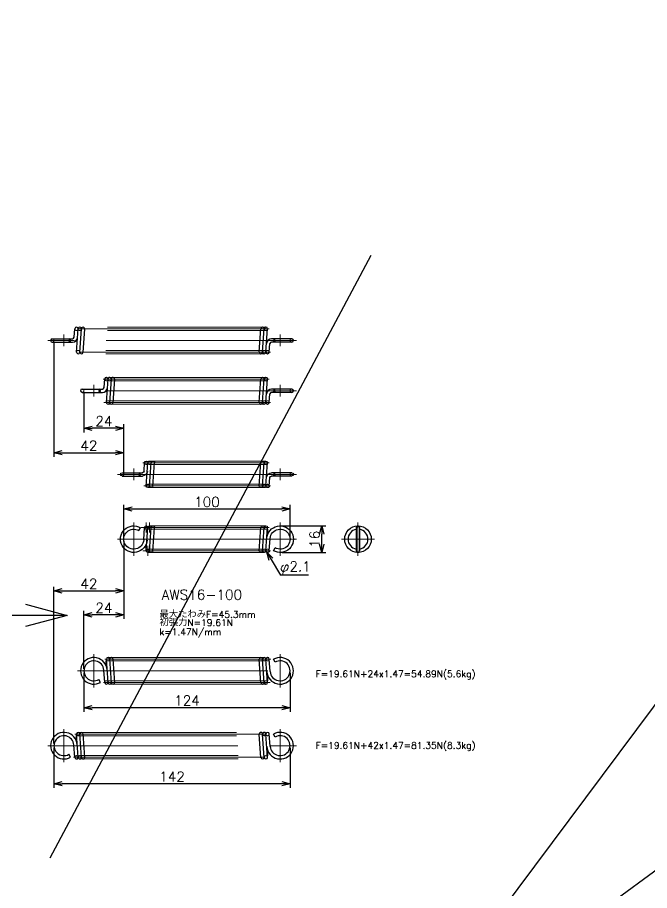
# Model space of a CAD drawing. Header units: millimetres. Extents: x -16130 to 36813, y -8099 to 27484.
# Drawn here: x 10906 to 11286, y 22394 to 22919 of the extents above; entities that cross this region are included whole.
import ezdxf

# ---------------------------------------------------------------- set-up
doc = ezdxf.new("R2010")
doc.units = ezdxf.units.MM
doc.header["$LTSCALE"] = 6
doc.header["$PDMODE"] = 99
doc.header["$PDSIZE"] = 1
for name, pattern in [('CENTER2', [28.575, 19.05, -3.175, 3.175, -3.175]), ('HIDDEN', [9.525, 6.35, -3.175]), ('PHANTOM2', [31.75, 15.875, -3.175, 3.175, -3.175, 3.175, -3.175])]:
    doc.linetypes.add(name, pattern=pattern)
for name, color, linetype, lineweight in [('04_HIDDEN', 2, 'HIDDEN', 13), ('05_CENTER', 4, 'CENTER2', 13), ('06_PHANTOM', 2, 'PHANTOM2', 13), ('08_DIM', 3, 'Continuous', 13)]:
    doc.layers.add(name, color=color, linetype=linetype, lineweight=lineweight)
doc.styles.add('KSS_TXT', font='txt.shx', dxfattribs={"bigfont": 'extfont2.shx'})
doc.dimstyles.new('KSS_DIM', dxfattribs={"dimtxt": 3, "dimasz": 2.5, "dimexe": 1.25, "dimexo": 0.625, "dimtad": 1, "dimdsep": 46, "dimtxsty": 'KSS_TXT', "dimblk": 'OPEN30', "dimcen": 0, "dimazin": 2, "dimtfac": 0.75, "dimtmove": 0, "dimatfit": 3, "dimldrblk": 'OPEN30', "dimfxl": 1, "dimtolj": 1, "dimarcsym": 0})
doc.dimstyles.new('KSS_DIM$3', dxfattribs={"dimtxt": 3, "dimasz": 2.5, "dimexe": 1.25, "dimexo": 0.625, "dimtad": 1, "dimtih": 1, "dimtoh": 1, "dimdsep": 46, "dimtxsty": 'KSS_TXT', "dimblk": 'OPEN30', "dimcen": 0, "dimazin": 2, "dimtfac": 0.75, "dimtofl": 0, "dimtmove": 0, "dimatfit": 3, "dimldrblk": 'OPEN30', "dimfxl": 1, "dimtolj": 1, "dimarcsym": 0})

# ---------------------------------------------------------------- blocks, each defined once
blk = doc.blocks.new('_Open30')
at = {"color": 0, "linetype": 'ByBlock', "lineweight": -2}
for p, q in [((-1, 0.268), (0, 0)), ((0, 0), (-1, -0.268)), ((0, 0), (-1, 0))]:
    blk.add_line(p, q, dxfattribs=at)
blk = doc.blocks.new('*D2787')
at = {"layer": '08_DIM', "color": 0, "lineweight": -2, "transparency": 16777216}
for p, q in [((10969.65, 22606.54), (10969.65, 22625.96)), ((10974.65, 22623.46), (11064.65, 22623.46)), ((11069.65, 22606.54), (11069.65, 22625.96))]:
    blk.add_line(p, q, dxfattribs=at)
at = {"layer": 'Defpoints', "color": 0, "transparency": 16777216}
for p in [(11069.65, 22623.46), (10969.65, 22605.29), (11069.65, 22605.29)]:
    blk.add_point(p, dxfattribs=at)
at = {"layer": '08_DIM', "color": 0, "lineweight": -2, "transparency": 16777216, "xscale": 5, "yscale": 5, "zscale": 5, "rotation": 180}
blk.add_blockref('_Open30', (10969.65, 22623.46), dxfattribs=at)
at = {"layer": '08_DIM', "color": 0, "lineweight": -2, "transparency": 16777216, "xscale": 5, "yscale": 5, "zscale": 5}
blk.add_blockref('_Open30', (11069.65, 22623.46), dxfattribs=at)
at = {"layer": '08_DIM', "color": 0, "transparency": 16777216, "insert": (11019.65, 22627.71), "char_height": 6, "attachment_point": 5, "style": 'KSS_TXT'}
blk.add_mtext('\\A1;100', dxfattribs=at)
blk = doc.blocks.new('*D2788')
at = {"layer": '08_DIM', "color": 0, "lineweight": -2, "transparency": 16777216}
for p in [(11058.18, 22593.13), (11080.62, 22583.65)]:
    blk.add_line(p, (11063.77, 22583.65), dxfattribs=at)
at = {"layer": 'Defpoints', "color": 0, "transparency": 16777216}
for p in [(11054.62, 22599.15), (11055.64, 22597.43)]:
    blk.add_point(p, dxfattribs=at)
at = {"layer": '08_DIM', "color": 0, "lineweight": -2, "transparency": 16777216, "xscale": 5, "yscale": 5, "zscale": 5, "rotation": 120.5459170473373}
blk.add_blockref('_Open30', (11055.64, 22597.43), dxfattribs=at)
at = {"layer": '08_DIM', "color": 0, "transparency": 16777216, "insert": (11072.82, 22587.9), "char_height": 6, "attachment_point": 5, "style": 'KSS_TXT'}
blk.add_mtext('\\A1;φ2.1', dxfattribs=at)
blk = doc.blocks.new('*D2789')
at = {"layer": '08_DIM', "color": 0, "lineweight": -2, "transparency": 16777216}
for p, q in [((11064.9, 22613.29), (11091.13, 22613.29)), ((11088.63, 22602.29), (11088.63, 22608.29)), ((11064.9, 22597.29), (11091.13, 22597.29))]:
    blk.add_line(p, q, dxfattribs=at)
at = {"layer": 'Defpoints', "color": 0, "transparency": 16777216}
for p in [(11063.65, 22613.29), (11088.63, 22613.29), (11063.65, 22597.29)]:
    blk.add_point(p, dxfattribs=at)
at = {"layer": '08_DIM', "color": 0, "lineweight": -2, "transparency": 16777216, "xscale": 5, "yscale": 5, "zscale": 5}
for p, rotation in [((11088.63, 22613.29), 90), ((11088.63, 22597.29), 270)]:
    blk.add_blockref('_Open30', p, dxfattribs=dict(at, rotation=rotation))
at = {"layer": '08_DIM', "color": 0, "transparency": 16777216, "insert": (11084.38, 22605.29), "char_height": 6, "attachment_point": 5, "rotation": 90, "style": 'KSS_TXT'}
blk.add_mtext('\\A1;16', dxfattribs=at)
blk = doc.blocks.new('AWS16-100a_1_1')
at = {"color": 0}
for p, q in [((13.26, 3.37), (13.52, 7)), ((14.52, -6.93), (13.52, 7.03)), ((16.52, -6.93), (15.52, 7.07)), ((18.52, -6.93), (17.52, 7.07)), ((82.49, -7.21), (81.48, 6.93)), ((84.49, -7.21), (83.48, 6.93)), ((86.48, -7.07), (85.48, 6.93)), ((88.02, -0.43), (87.48, 7.07)), ((91, 5.2), (90, 6.93)), ((12.52, -7.07), (11.98, 0.43)), ((10, -6.93), (9, -5.2)), ((86.48, -7.07), (86.74, -3.37)), ((9.5, -6.06), (9.5, -6.06)), ((9.75, -6.5), (9.75, -6.5))]:
    blk.add_line(p, q, dxfattribs=at)
for centre, radius, start, end in [((6, 0), 8, 4.0856, 300), ((6, 0), 6, 4.0856, 300), ((14.52, 7), 1, 355.9144, 175.9144), ((16.52, 7), 1, 355.9144, 175.9144), ((82.48, 7), 1, 0, 184.0856), ((84.48, 7), 1, 0, 184.0856), ((86.48, 7), 1, 4.0856, 184.0856), ((94, 0), 8, 184.0856, 120), ((94, 0), 6, 184.0856, 120), ((13.52, -7), 1, 184.0856, 4.0856), ((15.52, -7), 1, 184.0856, 4.0856), ((17.52, -7), 1, 184.0856, 4.0856), ((83.48, -7), 1, 175.9144, 355.9144), ((85.48, -7), 1, 175.9144, 355.9144)]:
    blk.add_arc(centre, radius, start, end, dxfattribs=at)
at = {"layer": '04_HIDDEN', "color": 0}
for centre, start, end in [((14.52, 7), 175.9144, 355.9144), ((84.48, 7), 180, 4.0856), ((86.48, 7), 184.0856, 4.0856), ((13.52, -7), 4.0856, 184.0856), ((15.52, -7), 4.0856, 184.0856), ((85.48, -7), 355.9144, 175.9144)]:
    blk.add_arc(centre, 1, start, end, dxfattribs=at)
at = {"layer": '05_CENTER', "color": 0}
for p, q in [((6, 10), (6, -10)), ((12.52, 7), (88.48, 7)), ((94, 10), (94, -10)), ((-3.75, 0), (103.75, 0)), ((11.83, -7), (88, -7))]:
    blk.add_line(p, q, dxfattribs=at)
at = {"layer": '05_CENTER'}
for p, q in [((81.48, 7), (87.48, 7)), ((83.48, 7), (89.48, 7)), ((84.48, 10), (84.48, 4)), ((86.48, 10), (86.48, 4)), ((85.48, -4), (85.48, -10)), ((82.48, -7), (88.48, -7))]:
    blk.add_line(p, q, dxfattribs=at)
at = {"layer": '06_PHANTOM', "color": 0}
for p, q in [((14.52, 8), (84.48, 8)), ((14.52, 6), (84.48, 6)), ((15.52, -6), (85.48, -6)), ((15.52, -8), (85.48, -8))]:
    blk.add_line(p, q, dxfattribs=at)
blk = doc.blocks.new('AWS16-100b_1_1')
at = {"color": 0}
for p, q in [((14.52, -6.93), (13.52, 7.03)), ((16.52, -6.93), (15.52, 7.07)), ((18.52, -6.93), (17.52, 7.07)), ((82.49, -7.21), (81.48, 6.93)), ((84.49, -7.21), (83.48, 6.93)), ((86.48, -7.07), (85.48, 6.93)), ((87.85, 1.93), (87.48, 7.07)), ((-1, 1), (11.16, 1)), ((101, 1), (88.84, 1)), ((-1, -1), (11.16, -1)), ((12.52, -7.07), (12.15, -1.93)), ((101, -1), (88.84, -1))]:
    blk.add_line(p, q, dxfattribs=at)
for centre, radius, start, end in [((14.52, 7), 1, 355.9144, 175.9144), ((16.52, 7), 1, 355.9144, 175.9144), ((82.48, 7), 1, 0, 184.0856), ((84.48, 7), 1, 0, 184.0856), ((86.48, 7), 1, 4.0856, 184.0856), ((-1, 0), 1, 85.9144, 265.9144), ((11.16, -2), 3, 4.0856, 90), ((88.84, 2), 3, 184.0856, 270), ((88.84, 2), 1, 184.0856, 270), ((101, 0), 1, 265.9144, 85.9144), ((11.16, -2), 1, 4.0856, 90), ((13.52, -7), 1, 184.0856, 4.0856), ((15.52, -7), 1, 184.0856, 4.0856), ((17.52, -7), 1, 184.0856, 4.0856), ((83.48, -7), 1, 175.9144, 355.9144), ((85.48, -7), 1, 175.9144, 355.9144)]:
    blk.add_arc(centre, radius, start, end, dxfattribs=at)
for centre, major_axis in [((9.5, 0), (0, 1)), ((90.5, 0), (0, -1))]:
    blk.add_ellipse(centre, major_axis=major_axis, ratio=0.5, dxfattribs=at)
at = {"layer": '04_HIDDEN', "color": 0}
for centre, start, end in [((14.52, 7), 175.9144, 355.9144), ((84.48, 7), 180, 4.0856), ((86.48, 7), 184.0856, 4.0856), ((-1, 0), 265.9144, 85.9144), ((101, 0), 85.9144, 265.9144), ((13.52, -7), 4.0856, 184.0856), ((15.52, -7), 4.0856, 184.0856), ((85.48, -7), 355.9144, 175.9144)]:
    blk.add_arc(centre, 1, start, end, dxfattribs=at)
at = {"layer": '05_CENTER', "color": 0}
for p, q in [((12.52, 7), (88.48, 7)), ((-3.75, 0), (103.75, 0)), ((6, 3.54), (6, -3.54)), ((94, -3.54), (94, 3.54)), ((11.83, -7), (88, -7))]:
    blk.add_line(p, q, dxfattribs=at)
at = {"layer": '06_PHANTOM', "color": 0}
for p, q in [((14.52, 8), (84.48, 8)), ((14.52, 6), (84.48, 6)), ((15.52, -6), (85.48, -6)), ((15.52, -8), (85.48, -8))]:
    blk.add_line(p, q, dxfattribs=at)
blk = doc.blocks.new('AWS16-100c_1_1')
at = {"color": 0}
for p, q in [((-1, 7), (-1, -7)), ((1, 7), (1, -7))]:
    blk.add_line(p, q, dxfattribs=at)
blk.add_circle((0, 0), 8, dxfattribs=at)
for centre, radius, start, end in [((0, 0), 6, 99.5941, 260.4059), ((0, 7), 1, 0, 180), ((0, 0), 6, 279.5941, 80.4059), ((0, -7), 1, 180, 0)]:
    blk.add_arc(centre, radius, start, end, dxfattribs=at)
at = {"layer": '05_CENTER', "color": 0}
for p, q in [((0, 10), (0, -10)), ((-10, 0), (10, 0))]:
    blk.add_line(p, q, dxfattribs=at)
blk = doc.blocks.new('AWS16-100d_1_1')
at = {"color": 0}
for p, q in [((-110.74, 3.37), (-110.48, 7)), ((-109.48, -6.93), (-110.48, 7.03)), ((-107.48, -6.93), (-108.48, 7.07)), ((-105.48, -6.93), (-106.48, 7.07)), ((-17.51, -7.21), (-18.52, 6.93)), ((-15.51, -7.21), (-16.52, 6.93)), ((-13.52, -7.07), (-14.52, 6.93)), ((-11.98, -0.43), (-12.52, 7.07)), ((-9, 5.2), (-10, 6.93)), ((-111.48, -7.07), (-112.02, 0.43)), ((-114, -6.93), (-115, -5.2)), ((-13.52, -7.07), (-13.26, -3.37)), ((-114.5, -6.06), (-114.5, -6.06)), ((-114.25, -6.5), (-114.25, -6.5))]:
    blk.add_line(p, q, dxfattribs=at)
for centre, radius, start, end in [((-118, 0), 8, 4.0856, 300), ((-118, 0), 6, 4.0856, 300), ((-109.48, 7), 1, 355.9144, 175.9144), ((-107.48, 7), 1, 355.9144, 175.9144), ((-17.52, 7), 1, 0, 184.0856), ((-15.52, 7), 1, 0, 184.0856), ((-13.52, 7), 1, 4.0856, 184.0856), ((-6, 0), 8, 184.0856, 120), ((-6, 0), 6, 184.0856, 120), ((-110.48, -7), 1, 184.0856, 4.0856), ((-108.48, -7), 1, 184.0856, 4.0856), ((-106.48, -7), 1, 184.0856, 4.0856), ((-16.52, -7), 1, 175.9144, 355.9144), ((-14.52, -7), 1, 175.9144, 355.9144)]:
    blk.add_arc(centre, radius, start, end, dxfattribs=at)
at = {"layer": '04_HIDDEN', "color": 0}
for centre, start, end in [((-109.48, 7), 175.9144, 355.9144), ((-15.52, 7), 180, 4.0856), ((-13.52, 7), 184.0856, 4.0856), ((-110.48, -7), 4.0856, 184.0856), ((-108.48, -7), 4.0856, 184.0856), ((-14.52, -7), 355.9144, 175.9144)]:
    blk.add_arc(centre, 1, start, end, dxfattribs=at)
at = {"layer": '05_CENTER', "color": 0}
for p, q in [((-118, 10), (-118, -10)), ((-111.48, 7), (-11.52, 7)), ((-6, 10), (-6, -10)), ((-127.75, 0), (3.75, 0)), ((-112.17, -7), (-12, -7))]:
    blk.add_line(p, q, dxfattribs=at)
at = {"layer": '06_PHANTOM', "color": 0}
for p, q in [((-109.48, 8), (-15.52, 8)), ((-109.48, 6), (-15.52, 6)), ((-108.48, -6), (-14.52, -6)), ((-108.48, -8), (-14.52, -8))]:
    blk.add_line(p, q, dxfattribs=at)
blk = doc.blocks.new('AWS16-100e_1_1')
at = {"color": 0}
for p, q in [((-128.74, 3.37), (-128.48, 7)), ((-127.48, -6.93), (-128.48, 7.03)), ((-125.48, -6.93), (-126.48, 7.07)), ((-123.48, -6.93), (-124.48, 7.07)), ((-17.51, -7.21), (-18.52, 6.93)), ((-15.51, -7.21), (-16.52, 6.93)), ((-13.52, -7.07), (-14.52, 6.93)), ((-11.98, -0.43), (-12.52, 7.07)), ((-9, 5.2), (-10, 6.93)), ((-129.48, -7.07), (-130.02, 0.43)), ((-132, -6.93), (-133, -5.2)), ((-13.52, -7.07), (-13.26, -3.37)), ((-132.5, -6.06), (-132.5, -6.06)), ((-132.25, -6.5), (-132.25, -6.5))]:
    blk.add_line(p, q, dxfattribs=at)
for centre, radius, start, end in [((-136, 0), 8, 4.0856, 300), ((-136, 0), 6, 4.0856, 300), ((-127.48, 7), 1, 355.9144, 175.9144), ((-125.48, 7), 1, 355.9144, 175.9144), ((-17.52, 7), 1, 0, 184.0856), ((-15.52, 7), 1, 0, 184.0856), ((-13.52, 7), 1, 4.0856, 184.0856), ((-6, 0), 8, 184.0856, 120), ((-6, 0), 6, 184.0856, 120), ((-128.48, -7), 1, 184.0856, 4.0856), ((-126.48, -7), 1, 184.0856, 4.0856), ((-124.48, -7), 1, 184.0856, 4.0856), ((-16.52, -7), 1, 175.9144, 355.9144), ((-14.52, -7), 1, 175.9144, 355.9144)]:
    blk.add_arc(centre, radius, start, end, dxfattribs=at)
at = {"layer": '04_HIDDEN', "color": 0}
for centre, start, end in [((-127.48, 7), 175.9144, 355.9144), ((-15.52, 7), 180, 4.0856), ((-13.52, 7), 184.0856, 4.0856), ((-128.48, -7), 4.0856, 184.0856), ((-126.48, -7), 4.0856, 184.0856), ((-14.52, -7), 355.9144, 175.9144)]:
    blk.add_arc(centre, 1, start, end, dxfattribs=at)
at = {"layer": '05_CENTER', "color": 0}
for p, q in [((-136, 10), (-136, -10)), ((-129.48, 7), (-11.52, 7)), ((-6, 10), (-6, -10)), ((-145.75, 0), (3.75, 0)), ((-130.17, -7), (-12, -7))]:
    blk.add_line(p, q, dxfattribs=at)
at = {"layer": '06_PHANTOM', "color": 0}
for p, q in [((-127.48, 8), (-15.52, 8)), ((-127.48, 6), (-15.52, 6)), ((-126.48, -6), (-14.52, -6)), ((-126.48, -8), (-14.52, -8))]:
    blk.add_line(p, q, dxfattribs=at)
blk = doc.blocks.new('*D2790')
at = {"layer": '08_DIM', "color": 0, "lineweight": -2, "transparency": 16777216}
for p, q in [((10945.65, 22524.86), (10945.65, 22501.43)), ((11069.65, 22524.86), (11069.65, 22501.43)), ((11064.65, 22503.93), (10950.65, 22503.93))]:
    blk.add_line(p, q, dxfattribs=at)
at = {"layer": 'Defpoints', "color": 0, "transparency": 16777216}
for p in [(10945.65, 22526.11), (11069.65, 22526.11), (10945.65, 22503.93)]:
    blk.add_point(p, dxfattribs=at)
at = {"layer": '08_DIM', "color": 0, "lineweight": -2, "transparency": 16777216, "xscale": 5, "yscale": 5, "zscale": 5, "rotation": 180}
blk.add_blockref('_Open30', (10945.65, 22503.93), dxfattribs=at)
at = {"layer": '08_DIM', "color": 0, "lineweight": -2, "transparency": 16777216, "xscale": 5, "yscale": 5, "zscale": 5}
blk.add_blockref('_Open30', (11069.65, 22503.93), dxfattribs=at)
at = {"layer": '08_DIM', "color": 0, "transparency": 16777216, "insert": (11007.65, 22508.18), "char_height": 6, "attachment_point": 5, "style": 'KSS_TXT'}
blk.add_mtext('\\A1;124', dxfattribs=at)
blk = doc.blocks.new('*D2791')
at = {"layer": '08_DIM', "color": 0, "lineweight": -2, "transparency": 16777216}
for p, q in [((10927.65, 22479.82), (10927.65, 22455.69)), ((11069.65, 22479.82), (11069.65, 22455.69)), ((11064.65, 22458.19), (10932.65, 22458.19))]:
    blk.add_line(p, q, dxfattribs=at)
at = {"layer": 'Defpoints', "color": 0, "transparency": 16777216}
for p in [(10927.65, 22481.07), (11069.65, 22481.07), (10927.65, 22458.19)]:
    blk.add_point(p, dxfattribs=at)
at = {"layer": '08_DIM', "color": 0, "lineweight": -2, "transparency": 16777216, "xscale": 5, "yscale": 5, "zscale": 5, "rotation": 180}
blk.add_blockref('_Open30', (10927.65, 22458.19), dxfattribs=at)
at = {"layer": '08_DIM', "color": 0, "lineweight": -2, "transparency": 16777216, "xscale": 5, "yscale": 5, "zscale": 5}
blk.add_blockref('_Open30', (11069.65, 22458.19), dxfattribs=at)
at = {"layer": '08_DIM', "color": 0, "transparency": 16777216, "insert": (10998.65, 22462.44), "char_height": 6, "attachment_point": 5, "style": 'KSS_TXT'}
blk.add_mtext('\\A1;142', dxfattribs=at)
blk = doc.blocks.new('*D2792')
at = {"layer": '08_DIM', "color": 0, "lineweight": -2, "transparency": 16777216}
for p, q in [((10969.65, 22604.04), (10969.65, 22557.29)), ((10945.65, 22527.36), (10945.65, 22562.29)), ((10964.65, 22559.79), (10950.65, 22559.79))]:
    blk.add_line(p, q, dxfattribs=at)
at = {"layer": 'Defpoints', "color": 0, "transparency": 16777216}
for p in [(10969.65, 22605.29), (10945.65, 22559.79), (10945.65, 22526.11)]:
    blk.add_point(p, dxfattribs=at)
at = {"layer": '08_DIM', "color": 0, "lineweight": -2, "transparency": 16777216, "xscale": 5, "yscale": 5, "zscale": 5, "rotation": 180}
blk.add_blockref('_Open30', (10945.65, 22559.79), dxfattribs=at)
at = {"layer": '08_DIM', "color": 0, "lineweight": -2, "transparency": 16777216, "xscale": 5, "yscale": 5, "zscale": 5}
blk.add_blockref('_Open30', (10969.65, 22559.79), dxfattribs=at)
at = {"layer": '08_DIM', "color": 0, "transparency": 16777216, "insert": (10957.65, 22564.04), "char_height": 6, "attachment_point": 5, "style": 'KSS_TXT'}
blk.add_mtext('\\A1;24', dxfattribs=at)
blk = doc.blocks.new('*D2793')
at = {"layer": '08_DIM', "color": 0, "lineweight": -2, "transparency": 16777216}
for p, q in [((10969.65, 22604.04), (10969.65, 22571.71)), ((10927.65, 22482.32), (10927.65, 22576.71)), ((10932.65, 22574.21), (10964.65, 22574.21))]:
    blk.add_line(p, q, dxfattribs=at)
at = {"layer": 'Defpoints', "color": 0, "transparency": 16777216}
for p in [(10969.65, 22605.29), (10969.65, 22574.21), (10927.65, 22481.07)]:
    blk.add_point(p, dxfattribs=at)
at = {"layer": '08_DIM', "color": 0, "lineweight": -2, "transparency": 16777216, "xscale": 5, "yscale": 5, "zscale": 5, "rotation": 180}
blk.add_blockref('_Open30', (10927.65, 22574.21), dxfattribs=at)
at = {"layer": '08_DIM', "color": 0, "lineweight": -2, "transparency": 16777216, "xscale": 5, "yscale": 5, "zscale": 5}
blk.add_blockref('_Open30', (10969.65, 22574.21), dxfattribs=at)
at = {"layer": '08_DIM', "color": 0, "transparency": 16777216, "insert": (10948.65, 22578.46), "char_height": 6, "attachment_point": 5, "style": 'KSS_TXT'}
blk.add_mtext('\\A1;42', dxfattribs=at)
blk = doc.blocks.new('AWS16-100f_1_1')
at = {"color": 0}
for p, q in [((-111.85, 1.93), (-111.48, 7.07)), ((-110.48, -7.07), (-109.48, 6.93)), ((-108.49, -7.21), (-107.48, 6.93)), ((-106.49, -7.21), (-105.48, 6.93)), ((-18.52, -6.93), (-17.52, 7.07)), ((-16.52, -6.93), (-15.52, 7.07)), ((-14.52, -6.93), (-13.52, 7.03)), ((-125, 1), (-112.84, 1)), ((1, 1), (-11.16, 1)), ((-125, -1), (-112.84, -1)), ((-12.52, -7.07), (-12.15, -1.93)), ((1, -1), (-11.16, -1))]:
    blk.add_line(p, q, dxfattribs=at)
for centre, radius, start, end in [((-110.48, 7), 1, 355.9144, 175.9144), ((-108.48, 7), 1, 355.9144, 180), ((-106.48, 7), 1, 355.9144, 180), ((-16.52, 7), 1, 4.0856, 184.0856), ((-14.52, 7), 1, 4.0856, 184.0856), ((-125, 0), 1, 94.0856, 274.0856), ((-112.84, 2), 1, 270, 355.9144), ((-112.84, 2), 3, 270, 355.9144), ((-11.16, -2), 3, 90, 175.9144), ((1, 0), 1, 274.0856, 94.0856), ((-11.16, -2), 1, 90, 175.9144), ((-109.48, -7), 1, 184.0856, 4.0856), ((-107.48, -7), 1, 184.0856, 4.0856), ((-17.52, -7), 1, 175.9144, 355.9144), ((-15.52, -7), 1, 175.9144, 355.9144), ((-13.52, -7), 1, 175.9144, 355.9144)]:
    blk.add_arc(centre, radius, start, end, dxfattribs=at)
at = {"color": 0, "extrusion": (0, 0, -1)}
blk.add_ellipse((-114.5, 0), major_axis=(0, 1), ratio=0.5, start_param=3.141593, end_param=9.424778, dxfattribs=at)
blk.add_ellipse((-9.5, 0), major_axis=(0, 1), ratio=0.5, dxfattribs=at)
at = {"layer": '04_HIDDEN', "color": 0}
for centre, start, end in [((-110.48, 7), 175.9144, 355.9144), ((-108.48, 7), 175.9144, 0), ((-14.52, 7), 184.0856, 4.0856), ((-125, 0), 274.0856, 94.0856), ((1, 0), 94.0856, 274.0856), ((-109.48, -7), 4.0856, 184.0856), ((-15.52, -7), 355.9144, 175.9144), ((-13.52, -7), 355.9144, 175.9144)]:
    blk.add_arc(centre, 1, start, end, dxfattribs=at)
at = {"layer": '05_CENTER', "color": 0}
for p, q in [((-12.52, 7), (-112.48, 7)), ((3.75, 0), (-127.75, 0)), ((-118, -3.54), (-118, 3.54)), ((-6, 3.54), (-6, -3.54)), ((-11.83, -7), (-112, -7))]:
    blk.add_line(p, q, dxfattribs=at)
at = {"layer": '06_PHANTOM', "color": 0}
for p, q in [((-14.52, 8), (-108.48, 8)), ((-14.52, 6), (-108.48, 6)), ((-15.52, -6), (-109.48, -6)), ((-15.52, -8), (-109.48, -8))]:
    blk.add_line(p, q, dxfattribs=at)
blk = doc.blocks.new('AWS16-100g_1_1')
at = {"color": 0}
for p, q in [((-129.85, 1.93), (-129.48, 7.07)), ((-128.48, -7.07), (-127.48, 6.93)), ((-126.49, -7.21), (-125.48, 6.93)), ((-124.49, -7.21), (-123.48, 6.93)), ((-18.52, -6.93), (-17.52, 7.07)), ((-16.52, -6.93), (-15.52, 7.07)), ((-14.52, -6.93), (-13.52, 7.03)), ((-143, 1), (-130.84, 1)), ((1, 1), (-11.16, 1)), ((-143, -1), (-130.84, -1)), ((-12.52, -7.07), (-12.15, -1.93)), ((1, -1), (-11.16, -1))]:
    blk.add_line(p, q, dxfattribs=at)
for centre, radius, start, end in [((-128.48, 7), 1, 355.9144, 175.9144), ((-126.48, 7), 1, 355.9144, 180), ((-124.48, 7), 1, 355.9144, 180), ((-16.52, 7), 1, 4.0856, 184.0856), ((-14.52, 7), 1, 4.0856, 184.0856), ((-143, 0), 1, 94.0856, 274.0856), ((-130.84, 2), 1, 270, 355.9144), ((-130.84, 2), 3, 270, 355.9144), ((-11.16, -2), 3, 90, 175.9144), ((1, 0), 1, 274.0856, 94.0856), ((-11.16, -2), 1, 90, 175.9144), ((-127.48, -7), 1, 184.0856, 4.0856), ((-125.48, -7), 1, 184.0856, 4.0856), ((-17.52, -7), 1, 175.9144, 355.9144), ((-15.52, -7), 1, 175.9144, 355.9144), ((-13.52, -7), 1, 175.9144, 355.9144)]:
    blk.add_arc(centre, radius, start, end, dxfattribs=at)
at = {"color": 0, "extrusion": (0, 0, -1)}
blk.add_ellipse((-132.5, 0), major_axis=(0, 1), ratio=0.5, start_param=3.141593, end_param=9.424778, dxfattribs=at)
blk.add_ellipse((-9.5, 0), major_axis=(0, 1), ratio=0.5, dxfattribs=at)
at = {"layer": '04_HIDDEN', "color": 0}
for centre, start, end in [((-128.48, 7), 175.9144, 355.9144), ((-126.48, 7), 175.9144, 0), ((-14.52, 7), 184.0856, 4.0856), ((-143, 0), 274.0856, 94.0856), ((1, 0), 94.0856, 274.0856), ((-127.48, -7), 4.0856, 184.0856), ((-15.52, -7), 355.9144, 175.9144), ((-13.52, -7), 355.9144, 175.9144)]:
    blk.add_arc(centre, 1, start, end, dxfattribs=at)
at = {"layer": '05_CENTER', "color": 0}
for p, q in [((-12.52, 7), (-130.48, 7)), ((3.75, 0), (-145.75, 0)), ((-136, -3.54), (-136, 3.54)), ((-6, 3.54), (-6, -3.54)), ((-11.83, -7), (-130, -7))]:
    blk.add_line(p, q, dxfattribs=at)
at = {"layer": '06_PHANTOM', "color": 0}
for p, q in [((-14.52, 8), (-126.48, 8)), ((-14.52, 6), (-126.48, 6)), ((-15.52, -6), (-127.48, -6)), ((-15.52, -8), (-127.48, -8))]:
    blk.add_line(p, q, dxfattribs=at)
blk = doc.blocks.new('*D2794')
at = {"layer": '08_DIM', "color": 0, "lineweight": -2, "transparency": 16777216}
for p, q in [((10945.65, 22693.36), (10945.65, 22669.54)), ((10969.65, 22645.56), (10969.65, 22674.54)), ((10964.65, 22672.04), (10950.65, 22672.04))]:
    blk.add_line(p, q, dxfattribs=at)
at = {"layer": 'Defpoints', "color": 0, "transparency": 16777216}
for p in [(10945.65, 22694.61), (10945.65, 22672.04), (10969.65, 22644.31)]:
    blk.add_point(p, dxfattribs=at)
at = {"layer": '08_DIM', "color": 0, "lineweight": -2, "transparency": 16777216, "xscale": 5, "yscale": 5, "zscale": 5, "rotation": 180}
blk.add_blockref('_Open30', (10945.65, 22672.04), dxfattribs=at)
at = {"layer": '08_DIM', "color": 0, "lineweight": -2, "transparency": 16777216, "xscale": 5, "yscale": 5, "zscale": 5}
blk.add_blockref('_Open30', (10969.65, 22672.04), dxfattribs=at)
at = {"layer": '08_DIM', "color": 0, "transparency": 16777216, "insert": (10957.65, 22676.29), "char_height": 6, "attachment_point": 5, "style": 'KSS_TXT'}
blk.add_mtext('\\A1;24', dxfattribs=at)
blk = doc.blocks.new('*D2795')
at = {"layer": '08_DIM', "color": 0, "lineweight": -2, "transparency": 16777216}
for p, q in [((10927.65, 22723.61), (10927.65, 22654.8)), ((10969.65, 22645.56), (10969.65, 22659.8)), ((10932.65, 22657.3), (10964.65, 22657.3))]:
    blk.add_line(p, q, dxfattribs=at)
at = {"layer": 'Defpoints', "color": 0, "transparency": 16777216}
for p in [(10927.65, 22724.86), (10969.65, 22657.3), (10969.65, 22644.31)]:
    blk.add_point(p, dxfattribs=at)
at = {"layer": '08_DIM', "color": 0, "lineweight": -2, "transparency": 16777216, "xscale": 5, "yscale": 5, "zscale": 5, "rotation": 180}
blk.add_blockref('_Open30', (10927.65, 22657.3), dxfattribs=at)
at = {"layer": '08_DIM', "color": 0, "lineweight": -2, "transparency": 16777216, "xscale": 5, "yscale": 5, "zscale": 5}
blk.add_blockref('_Open30', (10969.65, 22657.3), dxfattribs=at)
at = {"layer": '08_DIM', "color": 0, "transparency": 16777216, "insert": (10948.65, 22661.55), "char_height": 6, "attachment_point": 5, "style": 'KSS_TXT'}
blk.add_mtext('\\A1;42', dxfattribs=at)

msp = doc.modelspace()

# ---------------------------------------------------------------- linework, layer by layer
at = {"color": 2}
for p, q in [((18209.26711, 27483.91937), (4316.74468, 17289.24112)), ((11911.28314, 23338.83042), (7648.33494, 17631.48132))]:
    msp.add_line(p, q, dxfattribs=at)
msp.add_line((11118.0925, 22775.97428), (10925.26351, 22413.33946))

# ---------------------------------------------------------------- block references
at = {"color": 4}
for name, p in [('AWS16-100g_1_1', (11069.64517, 22724.86489)), ('AWS16-100f_1_1', (11069.64517, 22694.60677)), ('AWS16-100c_1_1', (11110.45764, 22605.2931)), ('AWS16-100d_1_1', (11069.64517, 22526.10823)), ('AWS16-100e_1_1', (11069.64517, 22481.07319))]:
    msp.add_blockref(name, p, dxfattribs=at)
at = {"color": 4, "xscale": -1}
for name, p in [('AWS16-100b_1_1', (11069.64517, 22644.30865)), ('AWS16-100a_1_1', (11069.64517, 22605.2931))]:
    msp.add_blockref(name, p, dxfattribs=at)

# ---------------------------------------------------------------- texts
at = {"style": 'KSS_TXT'}
msp.add_text('AWS16-100', height=6, dxfattribs=at).set_placement((10992.44584, 22568.89709))
at = {"color": 0, "style": 'KSS_TXT'}
for s, p in [('最大たわみF=45.3mm', (10991.09769, 22558.00845)), ('初張力N=19.61N', (10991.09769, 22553.07861)), ('k=1.47N/mm', (10991.09769, 22547.47315)), ('F=19.61N+24x1.47=54.89N(5.6kg)', (11084.98891, 22522.28039)), ('F=19.61N+42x1.47=81.35N(8.3kg)', (11084.98891, 22479.24665))]:
    msp.add_text(s, height=4, dxfattribs=at).set_placement(p)

# ---------------------------------------------------------------- dimensions: what is measured, and where the dimension line sits
at = {"layer": '08_DIM'}
for base, p1, p2, picture, middle in [((10969.64517, 22657.3008), (10927.64517, 22724.86489), (10969.64517, 22644.30865), '*D2795', (10948.64517, 22661.5508)), ((10945.64517, 22672.03905), (10969.64517, 22644.30865), (10945.64517, 22694.60677), '*D2794', (10957.64517, 22676.28905)), ((11069.64517, 22623.45952), (10969.64517, 22605.2931), (11069.64517, 22605.2931), '*D2787', (11019.64517, 22627.70952)), ((10969.64517, 22574.21465), (10927.64517, 22481.07319), (10969.64517, 22605.2931), '*D2793', (10948.64517, 22578.46465)), ((10945.64517, 22559.78538), (10969.64517, 22605.2931), (10945.64517, 22526.10823), '*D2792', (10957.64517, 22564.03538)), ((10945.64517, 22503.92844), (11069.64517, 22526.10823), (10945.64517, 22526.10823), '*D2790', (11007.64517, 22508.17844)), ((10927.64517, 22458.19405), (11069.64517, 22481.07319), (10927.64517, 22481.07319), '*D2791', (10998.64517, 22462.44405))]:
    dim = msp.add_linear_dim(base=base, p1=p1, p2=p2, dimstyle='KSS_DIM', override={"dimscale": 2}, dxfattribs=at)
    dim.commit()
    dim.dimension.update_dxf_attribs({"geometry": picture, "text_midpoint": middle})
dim = msp.add_linear_dim(base=(11088.63481, 22613.2931), p1=(11063.64517, 22597.2931), p2=(11063.64517, 22613.2931), angle=90, dimstyle='KSS_DIM', override={"dimscale": 2}, dxfattribs=at)
dim.commit()
dim.dimension.update_dxf_attribs({"geometry": '*D2789', "text_midpoint": (11084.38481, 22605.2931)})
dim = msp.add_diameter_dim_2p(p1=(11054.61911, 22599.15432), p2=(11055.63556, 22597.43188), text='φ2.1', dimstyle='KSS_DIM$3', override={"dimscale": 2, "dimpost": '%%C<>'}, dxfattribs=at)
dim.commit()
dim.dimension.update_dxf_attribs({"geometry": '*D2788', "text_midpoint": (11072.81722, 22587.90233)})

# ---------------------------------------------------------------- leaders
at = {"layer": '08_DIM', "color": 1}
msp.add_leader([(10935.50692, 22559.4386), (10728.30086, 22559.4386)], dimstyle='KSS_DIM', override={"dimscale": 10}, dxfattribs=at)

doc.saveas('drawing.dxf')
